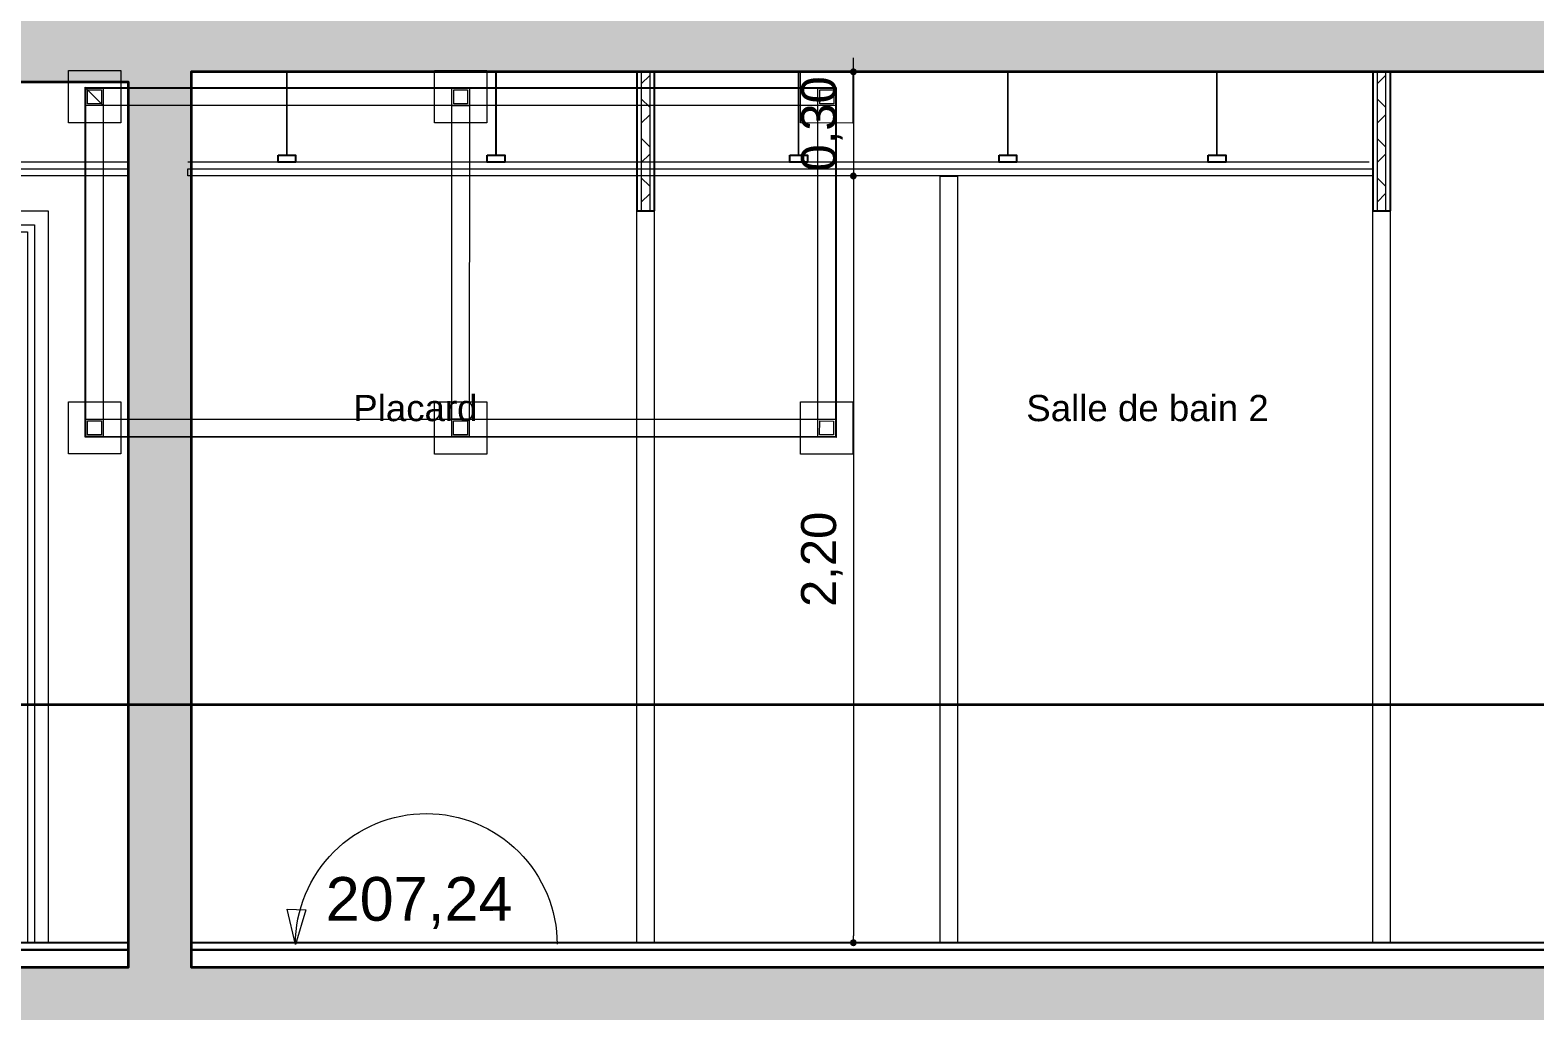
# Model space of a CAD drawing. Header units: metres. Extents: x 1838950 to 1842843, y 5171318 to 5174224.
# Drawn here: x 1841231.641 to 1841235.958, y 5171399.607 to 5171402.421 of the extents above; entities that cross this region are included whole.
import ezdxf

# ---------------------------------------------------------------- set-up
doc = ezdxf.new("R2010")
doc.units = ezdxf.units.M
doc.header["$LTSCALE"] = 0.0254
doc.header["$PDMODE"] = 1
doc.header["$PDSIZE"] = -2
doc.layers.get('0').update_dxf_attribs({"lineweight": 18})
doc.layers.get('DEFPOINTS').update_dxf_attribs({"lineweight": 18})
doc.layers.add('00 CHAZAL CONSTRUCTION', color=1, linetype='Continuous', lineweight=5, true_color=0xff0000)
doc.layers.add('00 CHAZAL HABILLAGE EDICULES', color=5, linetype='Continuous', lineweight=5, true_color=0x0000ff)
doc.layers.add('00 CHAZAL Coupe A.5', color=7, linetype='Continuous', lineweight=18)
doc.layers.add('00 CHAZAL INVISIBLE ARCHI', color=7, linetype='Continuous', lineweight=5)
doc.styles.add('Arial', font='arial.ttf')
doc.dimstyles.new('IS', dxfattribs={"dimtxt": 302.065972, "dimasz": 9.92187e-05, "dimexe": 2e-07, "dimexo": 1e-06, "dimgap": 3e-07, "dimtad": 1, "dimzin": 3, "dimtxsty": 'Arial', "dimblk": 'DOT', "dimblk1": 'DOT', "dimblk2": 'DOT', "dimcen": 0, "dimdle": 1e-06, "dimazin": 0, "dimtfac": 1, "dimtix": 1, "dimtmove": 0, "dimatfit": 0, "dimldrblk": 'DOT', "dimfxl": 1e-06, "dimfxlon": 1, "dimfrac": 2, "dimtolj": 1, "dimtzin": 3, "dimarcsym": 0})

# ---------------------------------------------------------------- blocks, each defined once
blk = doc.blocks.new('Groupe-1736-1')
at = {"layer": '00 CHAZAL Coupe A.5', "color": 7, "linetype": 'Continuous', "lineweight": 5, "flags": 128}
blk.add_lwpolyline([(1841232.4026, 5171399.7983), (1841232.4031, 5171399.8167), (1841232.4044, 5171399.8351), (1841232.4067, 5171399.8533), (1841232.4098, 5171399.8715), (1841232.4139, 5171399.8895), (1841232.4188, 5171399.9072), (1841232.4245, 5171399.9247), (1841232.4312, 5171399.9419), (1841232.4386, 5171399.9587), (1841232.4469, 5171399.9752), (1841232.456, 5171399.9912), (1841232.4658, 5171400.0068), (1841232.4764, 5171400.0218), (1841232.4878, 5171400.0363), (1841232.4998, 5171400.0503), (1841232.5125, 5171400.0636), (1841232.5258, 5171400.0763), (1841232.5398, 5171400.0884), (1841232.5543, 5171400.0997), (1841232.5693, 5171400.1103), (1841232.5849, 5171400.1201), (1841232.6009, 5171400.1292), (1841232.6174, 5171400.1375), (1841232.6342, 5171400.145), (1841232.6514, 5171400.1516), (1841232.6689, 5171400.1574), (1841232.6866, 5171400.1623), (1841232.7046, 5171400.1663), (1841232.7227, 5171400.1695), (1841232.741, 5171400.1717), (1841232.7594, 5171400.1731), (1841232.7778, 5171400.1735), (1841232.7962, 5171400.1731), (1841232.8146, 5171400.1717), (1841232.8329, 5171400.1695), (1841232.851, 5171400.1663), (1841232.869, 5171400.1623), (1841232.8867, 5171400.1574), (1841232.9042, 5171400.1516), (1841232.9214, 5171400.145), (1841232.9382, 5171400.1375), (1841232.9547, 5171400.1293), (1841232.9707, 5171400.1202), (1841232.9863, 5171400.1103), (1841233.0013, 5171400.0997), (1841233.0158, 5171400.0884), (1841233.0298, 5171400.0764), (1841233.0431, 5171400.0637), (1841233.0558, 5171400.0503), (1841233.0679, 5171400.0364), (1841233.0792, 5171400.0219), (1841233.0898, 5171400.0068), (1841233.0997, 5171399.9913), (1841233.1087, 5171399.9752), (1841233.117, 5171399.9588), (1841233.1245, 5171399.942), (1841233.1311, 5171399.9248), (1841233.1369, 5171399.9073), (1841233.1418, 5171399.8895), (1841233.1458, 5171399.8716), (1841233.149, 5171399.8534), (1841233.1513, 5171399.8351), (1841233.1526, 5171399.8168), (1841233.1531, 5171399.7984)], dxfattribs=at)
blk.add_lwpolyline([(1841232.4324, 5171399.8974), (1841232.4026, 5171399.7983), (1841232.3788, 5171399.899)], close=True, dxfattribs=at)
at = {"layer": '00 CHAZAL Coupe A.5', "color": 7, "insert": (1841232.4894, 5171399.9914), "char_height": 0.1254, "attachment_point": 1, "rotation": 0.006, "line_spacing_factor": 0.96984, "style": 'Arial'}
blk.add_mtext('207,24', dxfattribs=at)
blk = doc.blocks.new('Groupe-1859-1')
at = {"layer": '00 CHAZAL Coupe A.5', "color": 7, "linetype": 'Continuous', "lineweight": 18, "flags": 128}
blk.add_lwpolyline([(1841230.6883, 5171401.9029), (1841231.6936, 5171401.9029), (1841231.6936, 5171399.8029), (1841230.6883, 5171399.8029)], close=True, dxfattribs=at)
at = {"layer": '00 CHAZAL Coupe A.5', "color": 7, "linetype": 'Continuous', "lineweight": 13, "flags": 128}
blk.add_lwpolyline([(1841230.7283, 5171401.8629), (1841231.6536, 5171401.8629), (1841231.6536, 5171399.8029), (1841230.7283, 5171399.8029)], close=True, dxfattribs=at)
at = {"layer": '00 CHAZAL Coupe A.5', "color": 7, "linetype": 'Continuous', "lineweight": 5, "flags": 128}
blk.add_lwpolyline([(1841230.7483, 5171401.8429), (1841231.6336, 5171401.8429), (1841231.6336, 5171399.8029), (1841230.7483, 5171399.8029)], close=True, dxfattribs=at)
blk = doc.blocks.new('_DOT')
at = {"color": 0, "linetype": 'ByBlock', "lineweight": -2}
blk.add_line((-0.5, 0), (-1, 0), dxfattribs=at)
at = {"color": 0, "linetype": 'ByBlock', "const_width": 0.5}
blk.add_lwpolyline([(-0.25, 0, 1), (0.25, 0, 1)], format="xyb", close=True, dxfattribs=at)
blk = doc.blocks.new('*D586')
at = {"layer": '00 CHAZAL Coupe A.5', "color": 0, "linetype": 'Continuous', "lineweight": -2, "transparency": 16777216}
for p, q in [((1841234.0029, 5171402.3215), (1841234.0029, 5171402.3413)), ((1841234.0031, 5171402.3016), (1841234.0029, 5171402.3016)), ((1841234.0029, 5171402.3016), (1841234.0029, 5171402.0029)), ((1841234.0027, 5171402.0029), (1841234.0029, 5171402.0029)), ((1841234.0029, 5171401.983), (1841234.0029, 5171401.9632))]:
    blk.add_line(p, q, dxfattribs=at)
at = {"layer": 'DEFPOINTS', "color": 0, "transparency": 16777216}
for p in [(1841234.1754, 5171402.3016), (1841233.8129, 5171402.0029), (1841234.0029, 5171402.0029)]:
    blk.add_point(p, dxfattribs=at)
at = {"layer": '00 CHAZAL Coupe A.5', "color": 0, "lineweight": -2, "transparency": 16777216, "xscale": 0.01984375, "yscale": 0.01984375, "zscale": 0.01984375}
for p, rotation in [((1841234.0029, 5171402.3016), 270), ((1841234.0029, 5171402.0029), 90)]:
    blk.add_blockref('_DOT', p, dxfattribs=dict(at, rotation=rotation))
at = {"layer": '00 CHAZAL Coupe A.5', "color": 0, "lineweight": 5, "transparency": 16777216, "insert": (1841233.9125, 5171402.1523), "char_height": 0.10051, "attachment_point": 5, "rotation": 90, "style": 'Arial'}
blk.add_mtext('\\A1;0,30', dxfattribs=at)
blk = doc.blocks.new('*D587')
at = {"layer": '00 CHAZAL Coupe A.5', "color": 0, "linetype": 'Continuous', "lineweight": -2, "transparency": 16777216}
for p, q in [((1841234.0027, 5171402.0029), (1841234.0029, 5171402.0029)), ((1841234.0029, 5171401.983), (1841234.0029, 5171399.8227)), ((1841234.0027, 5171399.8029), (1841234.0029, 5171399.8029))]:
    blk.add_line(p, q, dxfattribs=at)
at = {"layer": 'DEFPOINTS', "color": 0, "transparency": 16777216}
for p in [(1841233.8129, 5171402.0029), (1841233.8129, 5171399.8029), (1841234.0029, 5171399.8029)]:
    blk.add_point(p, dxfattribs=at)
at = {"layer": '00 CHAZAL Coupe A.5', "color": 0, "lineweight": -2, "transparency": 16777216, "xscale": 0.01984375, "yscale": 0.01984375, "zscale": 0.01984375}
for p, rotation in [((1841234.0029, 5171402.0029), 90), ((1841234.0029, 5171399.8029), 270)]:
    blk.add_blockref('_DOT', p, dxfattribs=dict(at, rotation=rotation))
at = {"layer": '00 CHAZAL Coupe A.5', "color": 0, "lineweight": 5, "transparency": 16777216, "insert": (1841233.9125, 5171400.9029), "char_height": 0.10051, "attachment_point": 5, "rotation": 90, "style": 'Arial'}
blk.add_mtext('\\A1;2,20', dxfattribs=at)
blk = doc.blocks.new('00 poteau 50x50mm-4')
at = {"layer": '00 CHAZAL HABILLAGE EDICULES', "flags": 128}
for points in [[(-0.05, 0.1), (0.1, 0.1), (0.1, -0.05), (-0.05, -0.05)], [(0, 0.05), (0.05, 0.05), (0.05, 0), (0, 0)], [(0.005, 0.045), (0.045, 0.045), (0.045, 0.005), (0.005, 0.005)]]:
    blk.add_lwpolyline(points, close=True, dxfattribs=at)
blk = doc.blocks.new('Groupe-2079-1')
at = {"layer": '00 CHAZAL Coupe A.5', "color": 1, "linetype": 'Continuous', "lineweight": 35, "true_color": 0xff0000, "transparency": 33554687, "flags": 128}
blk.add_lwpolyline([(1841225.78, 5171403), (1841225.78, 5171400.4863), (1841237.6354, 5171400.4863), (1841237.6354, 5171403)], dxfattribs=at)
at = {"layer": '00 CHAZAL HABILLAGE EDICULES', "color": 1, "true_color": 0xff0000, "transparency": 33554687, "flags": 128}
blk.add_lwpolyline([(1841231.7994, 5171402.2572), (1841233.9534, 5171402.2568), (1841233.9532, 5171401.2528), (1841231.7992, 5171401.2532)], close=True, dxfattribs=at)
at = {"layer": '00 CHAZAL HABILLAGE EDICULES', "color": 1, "true_color": 0xff0000, "flags": 128}
for points in [[(1841231.8014, 5171402.2552), (1841233.9514, 5171402.2548), (1841233.9512, 5171401.2548), (1841231.8012, 5171401.2552)], [(1841231.8014, 5171402.2552), (1841233.9514, 5171402.2548), (1841233.9512, 5171401.2548), (1841231.8012, 5171401.2552), (1841231.8014, 5171402.2552), (1841231.8514, 5171402.2052), (1841231.8512, 5171401.3052), (1841233.9013, 5171401.3049), (1841233.9014, 5171402.2048), (1841231.8514, 5171402.2052)], [(1841232.9014, 5171402.205), (1841232.9012, 5171401.305), (1841232.8512, 5171401.305), (1841232.8514, 5171402.205)]]:
    blk.add_lwpolyline(points, close=True, dxfattribs=at)
at = {"layer": '00 CHAZAL HABILLAGE EDICULES', "color": 1, "true_color": 0xff0000}
for p, rotation in [((1841231.8514, 5171402.2552), 179.9999438849682), ((1841232.8514, 5171402.255), 269.9895995265537), ((1841233.9514, 5171402.2548), 179.9895995291016), ((1841231.8512, 5171401.2552), 89.98959931992393), ((1841232.8512, 5171401.305), 269.9895995265537), ((1841233.9512, 5171401.2548), 89.93554862851455)]:
    blk.add_blockref('00 poteau 50x50mm-4', p, dxfattribs=dict(at, rotation=rotation))
blk = doc.blocks.new('Groupe-2016-1')
at = {"layer": '00 CHAZAL Coupe A.5', "color": 7, "linetype": 'Continuous', "lineweight": 5}
for base, p1, p2, picture, middle in [((1841234.0029, 5171402.0029), (1841234.1754, 5171402.3016), (1841233.8129, 5171402.0029), '*D586', (1841233.9125, 5171402.1523)), ((1841234.0029, 5171399.8029), (1841233.8129, 5171402.0029), (1841233.8129, 5171399.8029), '*D587', (1841233.9125, 5171400.9029))]:
    dim = blk.add_linear_dim(base=base, p1=p1, p2=p2, angle=90, dimstyle='IS', override={"dimtxt": 0.100506, "dimasz": 0.019844, "dimexe": 4e-05, "dimgap": 0.03, "dimpost": '<>', "dimtxsty": 'Arial', "dimdle": 0.0002, "dimtmove": 2, "dimfxl": 0.0002}, dxfattribs=at)
    dim.commit()
    dim.dimension.update_dxf_attribs({"geometry": picture, "text_midpoint": middle})

msp = doc.modelspace()

# ---------------------------------------------------------------- hatches: boundary and pattern name
at = {"layer": '00 CHAZAL Coupe A.5', "linetype": 'Continuous', "lineweight": 0, "true_color": 0xaaaaaa}
h = msp.add_hatch(color=253, dxfattribs=at)
h.paths.add_polyline_path([(1841239.1099, 5171403.2439), (1841238.9499, 5171403.2439), (1841238.9499, 5171402.522), (1841224.6549, 5171402.522), (1841224.6549, 5171402.8722), (1841224.4749, 5171402.8722), (1841224.4749, 5171402.3262), (1841224.4753, 5171402.3262), (1841224.4753, 5171402.2722), (1841231.9236, 5171402.2722), (1841231.9236, 5171399.7325), (1841224.6553, 5171399.7325), (1841224.6553, 5171399.7322), (1841224.4753, 5171399.7322), (1841224.4753, 5171399.4822), (1841236.9879, 5171399.4822), (1841236.9879, 5171399.1129), (1841237.088, 5171399.1129), (1841237.088, 5171399.4822), (1841238.9303, 5171399.4822), (1841238.9303, 5171396.9425), (1841224.4753, 5171396.9425), (1841224.4753, 5171396.6924), (1841246.3779, 5171396.6924), (1841246.3779, 5171394.1015), (1841224.4753, 5171394.1015), (1841224.4753, 5171394.1014), (1841224.475, 5171394.1014), (1841224.475, 5171393.8514), (1841246.3779, 5171393.8514), (1841246.3779, 5171391.2612), (1841224.4753, 5171391.2612), (1841224.4753, 5171390.5112), (1841224.6553, 5171390.5657), (1841224.6553, 5171391.0317), (1841224.655, 5171391.0317), (1841224.655, 5171391.0617), (1841241.8826, 5171391.0617), (1841241.8826, 5171387.4772), (1841242.0826, 5171387.5343), (1841242.0826, 5171388.1704), (1841244.3829, 5171388.1704), (1841244.3829, 5171387.5928), (1841244.5758, 5171387.6477), (1841244.5758, 5171388.221), (1841251.1924, 5171388.221), (1841251.1924, 5171387.7397), (1841251.3529, 5171387.7877), (1841251.3529, 5171393.7041), (1841251.3532, 5171393.7041), (1841251.3532, 5171393.7364), (1841251.3524, 5171393.7364), (1841251.3524, 5171395.1234), (1841251.233, 5171395.1344), (1841251.233, 5171395.1634), (1841251.232, 5171395.1634), (1841251.232, 5171395.1656), (1841251.1924, 5171395.1656), (1841251.1924, 5171394.1015), (1841246.5578, 5171394.1015), (1841246.5578, 5171396.7225), (1841251.1924, 5171396.7225), (1841251.1924, 5171396.4894), (1841251.3524, 5171396.4894), (1841251.3524, 5171396.5307), (1841251.3529, 5171396.5307), (1841251.3529, 5171396.5567), (1841251.3524, 5171396.5567), (1841251.3524, 5171396.7225), (1841252.3408, 5171396.7225), (1841252.3408, 5171396.9289), (1841251.7205, 5171396.938), (1841251.7205, 5171396.9378), (1841251.3624, 5171396.9425), (1841251.3524, 5171396.9425), (1841251.3524, 5171397.0702), (1841251.3529, 5171397.0702), (1841251.3529, 5171397.2461), (1841251.3524, 5171397.2461), (1841251.3524, 5171397.2682), (1841251.3525, 5171397.2682), (1841251.3525, 5171397.4122), (1841251.3523, 5171397.4122), (1841251.3523, 5171397.4392), (1841251.1924, 5171397.4392), (1841251.1924, 5171396.9425), (1841245.1091, 5171396.9425), (1841245.0859, 5171396.9707), (1841245.0026, 5171397.1727), (1841244.92, 5171397.1734), (1841244.92, 5171397.1734), (1841244.9193, 5171397.1734), (1841244.9193, 5171396.9443), (1841244.9196, 5171396.9425), (1841239.1105, 5171396.9425), (1841239.1105, 5171399.2922), (1841239.1099, 5171399.2922), (1841239.1099, 5171399.5122), (1841244.863, 5171399.5122), (1841244.863, 5171399.5125), (1841244.9574, 5171399.5125), (1841244.9574, 5171399.4392), (1841245.1173, 5171399.4392), (1841245.1173, 5171399.4452), (1841245.1176, 5171399.4452), (1841245.1176, 5171399.5125), (1841246.106, 5171399.5125), (1841246.106, 5171399.7247), (1841245.4555, 5171399.7356), (1841245.455, 5171399.7343), (1841245.1176, 5171399.7399), (1841245.1176, 5171400.2325), (1841244.8176, 5171400.2325), (1841244.8176, 5171399.7325), (1841239.1099, 5171399.7325)])
h.paths.add_polyline_path([(1841244.3829, 5171391.0412), (1841244.3829, 5171388.4209), (1841242.0826, 5171388.4209), (1841242.0826, 5171391.0412)])
h.paths.add_polyline_path([(1841246.3779, 5171391.0412), (1841246.3779, 5171388.421), (1841244.5758, 5171388.421), (1841244.5758, 5171391.0412)])
h.paths.add_polyline_path([(1841251.1924, 5171391.0412), (1841251.1924, 5171390.9013), (1841251.1926, 5171390.9013), (1841251.1926, 5171390.8638), (1841251.1926, 5171390.8638), (1841251.1926, 5171388.421), (1841246.5578, 5171388.421), (1841246.5578, 5171391.0412)])
h.paths.add_polyline_path([(1841251.1924, 5171393.8815), (1841251.1924, 5171391.2612), (1841246.5579, 5171391.2612), (1841246.5579, 5171393.8815)])
h.paths.add_polyline_path([(1841244.92, 5171397.1734), (1841244.92, 5171397.1725), (1841244.9193, 5171397.1734)])
h.paths.add_polyline_path([(1841238.9303, 5171402.302), (1841238.9303, 5171399.7325), (1841238.5979, 5171399.7325), (1841232.1036, 5171399.7325), (1841232.1036, 5171402.3015), (1841238.8522, 5171402.302)])
at = {"layer": '00 CHAZAL Coupe A.5', "linetype": 'Continuous', "lineweight": 5, "true_color": 0x808080}
h = msp.add_hatch(dxfattribs=at)
h.set_pattern_fill('02_ISOLANT-2', color=8, style=0, pattern_type=2)
h.set_pattern_definition([(-45, (1840810.918935, 5171257.317045), (0.056568542, 0.056568542), []), (45, (1840810.918935, 5171257.317045), (0.056568542, -0.056568542), [])])
h.paths.add_polyline_path([(1841233.4186, 5171402.3017), (1841233.3946, 5171402.3017), (1841233.3946, 5171401.9029), (1841233.4186, 5171401.9029)])
h = msp.add_hatch(dxfattribs=at)
h.set_pattern_fill('02_ISOLANT-2', color=8, style=0, pattern_type=2)
h.set_pattern_definition([(-45, (1840813.02977, 5171257.317046), (0.056568542, 0.056568542), []), (45, (1840813.02977, 5171257.317046), (0.056568542, -0.056568542), [])])
h.paths.add_polyline_path([(1841235.5295, 5171402.3017), (1841235.5055, 5171402.3017), (1841235.5055, 5171401.9029), (1841235.5295, 5171401.9029)])

# ---------------------------------------------------------------- linework, layer by layer
at = {"layer": '00 CHAZAL Coupe A.5', "color": 7, "linetype": 'Continuous', "lineweight": 25}
for p, q in [((1841233.3816, 5171402.3017), (1841233.3816, 5171401.9029)), ((1841233.3816, 5171402.3017), (1841233.4316, 5171402.3017)), ((1841233.4316, 5171402.3017), (1841233.4316, 5171401.9029)), ((1841235.4925, 5171402.3017), (1841235.4925, 5171401.9029)), ((1841235.4925, 5171402.3017), (1841235.5425, 5171402.3017)), ((1841235.5425, 5171402.3017), (1841235.5425, 5171401.9029)), ((1841233.3816, 5171401.9029), (1841233.4316, 5171401.9029)), ((1841235.4925, 5171401.9029), (1841235.5425, 5171401.9029))]:
    msp.add_line(p, q, dxfattribs=at)
at = {"layer": '00 CHAZAL Coupe A.5', "color": 7, "linetype": 'Continuous', "lineweight": 5}
for p, q in [((1841233.3946, 5171402.3017), (1841233.3946, 5171401.9029)), ((1841233.3946, 5171402.3017), (1841233.3946, 5171401.9029)), ((1841233.4186, 5171402.3017), (1841233.4186, 5171401.9029)), ((1841233.4186, 5171402.3017), (1841233.4186, 5171401.9029)), ((1841233.4316, 5171402.3017), (1841233.4316, 5171401.9029)), ((1841235.5055, 5171402.3017), (1841235.5055, 5171401.9029)), ((1841235.5055, 5171402.3017), (1841235.5055, 5171401.9029)), ((1841235.5295, 5171402.3017), (1841235.5295, 5171401.9029)), ((1841235.5295, 5171402.3017), (1841235.5295, 5171401.9029)), ((1841235.5425, 5171402.3017), (1841235.5425, 5171401.9029))]:
    msp.add_line(p, q, dxfattribs=at)
at = {"layer": '00 CHAZAL Coupe A.5', "color": 7, "linetype": 'Continuous', "lineweight": 13}
for p, q in [((1841231.9236, 5171402.0429), (1841223.4871, 5171402.0429)), ((1841235.4829, 5171402.0429), (1841232.0936, 5171402.0429))]:
    msp.add_line(p, q, dxfattribs=at)
at = {"layer": '00 CHAZAL Coupe A.5', "color": 7, "linetype": 'Continuous', "lineweight": 35, "flags": 128}
msp.add_lwpolyline([(1841246.3779, 5171396.6924), (1841224.4753, 5171396.6924), (1841224.4753, 5171396.9425), (1841238.9303, 5171396.9425), (1841238.9303, 5171399.4822), (1841237.088, 5171399.4822), (1841237.088, 5171399.1129), (1841236.9879, 5171399.1129), (1841236.9879, 5171399.4822), (1841224.4753, 5171399.4822), (1841224.4753, 5171399.7322), (1841224.6553, 5171399.7322), (1841224.6553, 5171399.7325), (1841231.9236, 5171399.7325), (1841231.9236, 5171402.2722), (1841224.4753, 5171402.2722), (1841224.4753, 5171402.3262), (1841224.4749, 5171402.3262), (1841224.4749, 5171402.8722), (1841224.6549, 5171402.8722), (1841224.6549, 5171402.522), (1841238.9499, 5171402.522), (1841238.9499, 5171403.2439), (1841239.1099, 5171403.2439)], dxfattribs=at)
msp.add_lwpolyline([(1841238.5979, 5171399.7325), (1841238.9303, 5171399.7325), (1841238.9303, 5171402.302), (1841238.8522, 5171402.302), (1841232.1036, 5171402.3015), (1841232.1036, 5171399.7325)], close=True, dxfattribs=at)
at = {"layer": '00 CHAZAL Coupe A.5', "color": 7, "linetype": 'Continuous', "lineweight": 13, "flags": 128}
for points in [[(1841232.3768, 5171402.3015), (1841232.3768, 5171402.0629), (1841232.3788, 5171402.0629), (1841232.3788, 5171402.3015)], [(1841232.9768, 5171402.3015), (1841232.9768, 5171402.0629), (1841232.9788, 5171402.0629), (1841232.9788, 5171402.3015)], [(1841233.8449, 5171402.3015), (1841233.8449, 5171402.0629), (1841233.8469, 5171402.0629), (1841233.8469, 5171402.3015)], [(1841234.4449, 5171402.3015), (1841234.4449, 5171402.0629), (1841234.4469, 5171402.0629), (1841234.4469, 5171402.3015)], [(1841235.0449, 5171402.3016), (1841235.0449, 5171402.0629), (1841235.0469, 5171402.0629), (1841235.0469, 5171402.3016)], [(1841231.9236, 5171402.0029), (1841223.4871, 5171402.0029), (1841223.4871, 5171402.0229), (1841231.9236, 5171402.0229)], [(1841235.4924, 5171402.0029), (1841232.0936, 5171402.0029), (1841232.0936, 5171402.0229), (1841235.4924, 5171402.0229)], [(1841234.2518, 5171402.0021), (1841234.3018, 5171402.0021), (1841234.3018, 5171399.8029), (1841234.2518, 5171399.8029)], [(1841233.3816, 5171401.9029), (1841233.4316, 5171401.9029), (1841233.4316, 5171399.8029), (1841233.3816, 5171399.8029)], [(1841235.4925, 5171401.9029), (1841235.5425, 5171401.9029), (1841235.5425, 5171399.8029), (1841235.4925, 5171399.8029)]]:
    msp.add_lwpolyline(points, close=True, dxfattribs=at)
at = {"layer": '00 CHAZAL Coupe A.5', "color": 7, "linetype": 'Continuous', "lineweight": 25, "flags": 128}
for points in [[(1841232.3529, 5171402.0629), (1841232.4029, 5171402.0629), (1841232.4029, 5171402.0429), (1841232.3529, 5171402.0429)], [(1841232.9528, 5171402.0629), (1841233.0028, 5171402.0629), (1841233.0028, 5171402.0429), (1841232.9528, 5171402.0429)], [(1841233.821, 5171402.0629), (1841233.871, 5171402.0629), (1841233.871, 5171402.0429), (1841233.821, 5171402.0429)], [(1841234.4209, 5171402.0629), (1841234.4709, 5171402.0629), (1841234.4709, 5171402.0429), (1841234.4209, 5171402.0429)], [(1841235.0209, 5171402.0629), (1841235.0709, 5171402.0629), (1841235.0709, 5171402.0429), (1841235.0209, 5171402.0429)], [(1841224.4753, 5171399.8029), (1841224.4753, 5171399.7825), (1841231.9236, 5171399.7825), (1841231.9236, 5171399.8029)], [(1841238.9303, 5171399.8029), (1841232.1036, 5171399.8029), (1841232.1036, 5171399.7825), (1841238.9303, 5171399.7825)], [(1841224.4753, 5171399.7825), (1841224.4753, 5171399.7325), (1841231.9236, 5171399.7325), (1841231.9236, 5171399.7825)], [(1841238.9303, 5171399.7825), (1841232.1036, 5171399.7825), (1841232.1036, 5171399.7325), (1841238.9303, 5171399.7325)]]:
    msp.add_lwpolyline(points, close=True, dxfattribs=at)

# ---------------------------------------------------------------- block references
at = {"layer": '00 CHAZAL CONSTRUCTION', "color": 7}
msp.add_blockref('Groupe-2079-1', (0, 0), dxfattribs=at)
at = {"layer": '00 CHAZAL Coupe A.5', "color": 7}
for name in ['Groupe-1859-1', 'Groupe-1736-1']:
    msp.add_blockref(name, (0, 0), dxfattribs=at)
at = {"layer": '00 CHAZAL INVISIBLE ARCHI', "color": 7, "transparency": 33554687}
msp.add_blockref('Groupe-2016-1', (0, 0), dxfattribs=at)

# ---------------------------------------------------------------- texts
at = {"layer": '00 CHAZAL Coupe A.5', "color": 18, "true_color": 0x000000, "attachment_point": 2, "rotation": 0.0028, "line_spacing_factor": 0.96984, "style": 'Arial'}
for s, insert, char_height in [('Placard', (1841232.7466, 5171401.3746), 0.07524), ('Salle de bain 2', (1841234.8466, 5171401.3746), 0.075242)]:
    msp.add_mtext(s, dxfattribs=dict(at, insert=insert, char_height=char_height))

doc.saveas('drawing.dxf')
